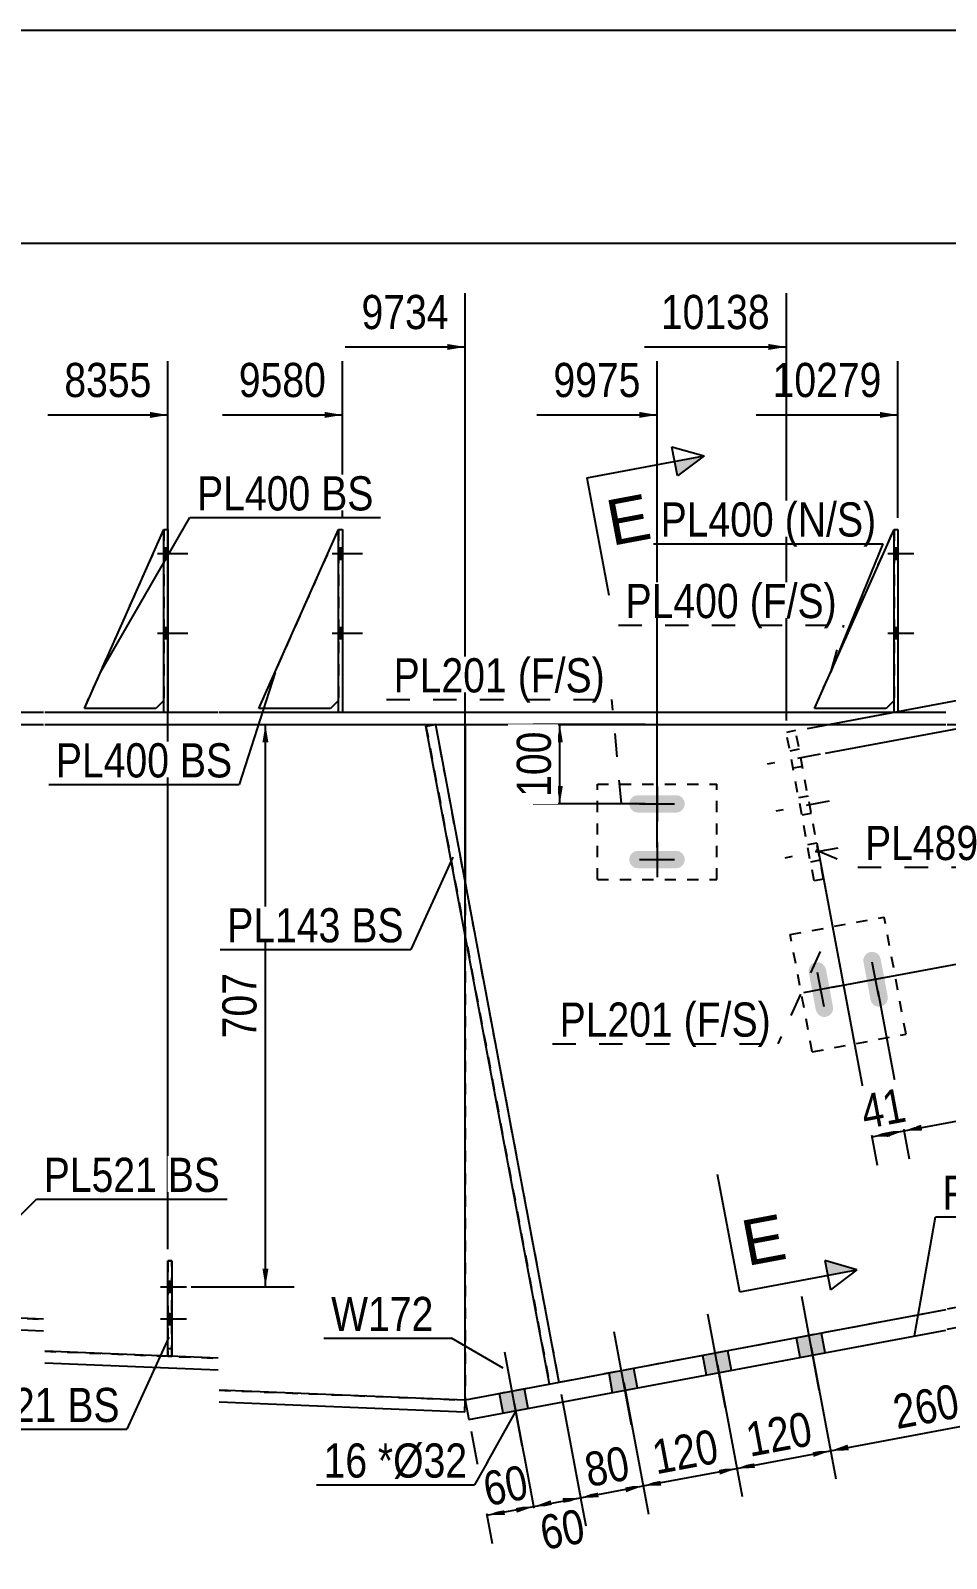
# Model space of a CAD drawing. Header units: millimetres. Extents: x -42 to 361, y -196 to 82.
# Drawn here: x 221.1 to 297.9, y -46.6 to 81.5 of the extents above; entities that cross this region are included whole.
import ezdxf

# ---------------------------------------------------------------- set-up
doc = ezdxf.new("R2010")
doc.units = ezdxf.units.MM
doc.linetypes.add('DXK_LINE_DOT1', pattern=[1.8814, 0.9407, -0.9407])
doc.linetypes.add('DXK_LINE_DOT2', pattern=[3.9198, 1.9599, -1.9599])
doc.styles.add('Arial', font='ARIAL.TTF', dxfattribs={"height": 0.2})
doc.styles.add('Arial Narrow', font='ARIALN.TTF', dxfattribs={"height": 0.2})

# ---------------------------------------------------------------- blocks, each defined once
blk = doc.blocks.new('Unknown-627019805-1200')
at = {"color": 5, "linetype": 'Continuous'}
blk.add_line((360.86, 81.52), (-39.14, 81.52), dxfattribs=at)
blk = doc.blocks.new('Part-627019805-1279 - 1220')
at = {"color": 2, "linetype": 'Continuous'}
for p, q in [((246.88, 24.33), (246.88, 39.67)), ((246.88, 39.67), (247.21, 39.67)), ((247.21, 39.67), (247.21, 24.33))]:
    blk.add_line(p, q, dxfattribs=at)
at = {"color": 7, "linetype": 'DXK_LINE_DOT1'}
blk.add_line((247.21, 24.33), (246.88, 24.33), dxfattribs=at)
blk = doc.blocks.new('Part-627019805-1282 - 1220')
at = {"color": 7, "linetype": 'DXK_LINE_DOT1'}
for p, q in [((284.76, 5.71), (292.63, 7.18)), ((294.47, -2.64), (292.63, 7.18)), ((286.61, -4.12), (284.76, 5.71)), ((286.61, -4.12), (294.47, -2.64))]:
    blk.add_line(p, q, dxfattribs=at)
blk = doc.blocks.new('Part-627019805-1226 - 1220')
at = {"color": 7, "linetype": 'DXK_LINE_DOT1'}
for p, q in [((225.57, 24.67), (232.24, 39.67)), ((232.24, 39.67), (232.24, 25.33)), ((231.57, 24.67), (225.57, 24.67)), ((232.24, 25.33), (231.57, 24.67))]:
    blk.add_line(p, q, dxfattribs=at)
blk = doc.blocks.new('Part-627019805-6668 - 1220')
at = {"color": 7, "linetype": 'DXK_LINE_DOT1'}
for p, q in [((286.79, 24.67), (293.46, 39.67)), ((292.79, 24.67), (286.79, 24.67)), ((293.46, 25.33), (292.79, 24.67))]:
    blk.add_line(p, q, dxfattribs=at)
blk = doc.blocks.new('Part-627019805-1235 - 1220')
at = {"color": 7, "linetype": 'DXK_LINE_DOT1'}
for p, q in [((232.58, -21.66), (232.58, -29.66)), ((232.91, -21.66), (232.58, -21.66)), ((232.91, -29.66), (232.91, -21.66)), ((232.58, -28.99), (232.91, -28.99)), ((232.58, -29.66), (232.91, -29.66))]:
    blk.add_line(p, q, dxfattribs=at)
blk = doc.blocks.new('Part-627019805-1236 - 1220')
at = {"color": 2, "linetype": 'Continuous'}
for p, q in [((240.21, 24.67), (246.88, 39.67)), ((246.21, 24.67), (240.21, 24.67)), ((246.88, 25.33), (246.21, 24.67))]:
    blk.add_line(p, q, dxfattribs=at)
at = {"color": 7, "linetype": 'DXK_LINE_DOT1'}
blk.add_line((246.88, 39.67), (246.88, 25.33), dxfattribs=at)
blk = doc.blocks.new('Part-627019805-1246 - 1220')
at = {"color": 7, "linetype": 'DXK_LINE_DOT1'}
for p, q in [((285.21, 22.82), (284.43, 22.67)), ((286.76, 10.22), (284.43, 22.67)), ((287.55, 10.37), (285.21, 22.82)), ((287.55, 10.37), (286.76, 10.22))]:
    blk.add_line(p, q, dxfattribs=at)
blk = doc.blocks.new('Part-627019805-1249 - 1220')
at = {"color": 2, "linetype": 'Continuous'}
for p, q in [((232.58, -29.66), (232.58, -21.66)), ((232.58, -21.66), (232.91, -21.66)), ((232.91, -21.66), (232.91, -29.66)), ((232.91, -29.66), (232.58, -29.66))]:
    blk.add_line(p, q, dxfattribs=at)
blk = doc.blocks.new('Part-627019805-1250 - 1220')
at = {"color": 2, "linetype": 'Continuous'}
for p, q in [((225.57, 24.67), (232.24, 39.67)), ((231.57, 24.67), (225.57, 24.67)), ((232.24, 25.33), (231.57, 24.67))]:
    blk.add_line(p, q, dxfattribs=at)
blk = doc.blocks.new('Bolt-627019805-1304 - 1220')
at = {"linetype": 'Continuous'}
for points in [[(232.57, 37.2), (232.57, 38.13), (232.24, 38.13), (232.24, 37.2)], [(232.57, 37.2), (232.57, 38.13), (232.24, 38.13), (232.24, 37.2)], [(232.57, 37.2), (232.57, 38.13), (232.24, 38.13), (232.24, 37.2)], [(232.57, 30.53), (232.57, 31.47), (232.24, 31.47), (232.24, 30.53)], [(232.57, 30.53), (232.57, 31.47), (232.24, 31.47), (232.24, 30.53)], [(232.57, 30.53), (232.57, 31.47), (232.24, 31.47), (232.24, 30.53)]]:
    blk.add_hatch(color=3, dxfattribs=at).paths.add_polyline_path(points)
at = {"color": 3, "linetype": 'Continuous'}
for p, q in [((231.7, 37.67), (234.24, 37.67)), ((231.7, 37.67), (234.24, 37.67)), ((231.7, 37.67), (234.24, 37.67)), ((232.24, 38.13), (232.57, 38.13)), ((232.24, 38.13), (232.57, 38.13)), ((232.24, 38.13), (232.57, 38.13)), ((232.24, 37.2), (232.57, 37.2)), ((232.24, 37.2), (232.57, 37.2)), ((232.24, 37.2), (232.57, 37.2)), ((231.7, 31), (234.24, 31)), ((231.7, 31), (234.24, 31)), ((231.7, 31), (234.24, 31)), ((232.24, 31.47), (232.57, 31.47)), ((232.24, 31.47), (232.57, 31.47)), ((232.24, 31.47), (232.57, 31.47)), ((232.24, 30.53), (232.57, 30.53)), ((232.24, 30.53), (232.57, 30.53)), ((232.24, 30.53), (232.57, 30.53))]:
    blk.add_line(p, q, dxfattribs=at)
blk = doc.blocks.new('Part-627019805-1258 - 1220')
at = {"color": 2, "linetype": 'Continuous'}
for p, q in [((222.14, 24.33), (207.6, 24.33)), ((207.6, 23.33), (222.14, 23.33)), ((236.78, 24.33), (222.24, 24.33)), ((222.24, 23.33), (236.78, 23.33)), ((297.81, 24.33), (236.88, 24.33)), ((236.88, 23.33), (297.81, 23.33))]:
    blk.add_line(p, q, dxfattribs=at)
blk = doc.blocks.new('Part-627019805-1259 - 1220')
at = {"color": 2, "linetype": 'Continuous'}
blk.add_line((197.38, 23.33), (197.38, -23.33), dxfattribs=at)
at = {"color": 7, "linetype": 'DXK_LINE_DOT1'}
for p, q in [((197.38, 23.33), (200.72, 23.33)), ((200.82, 23.33), (207.5, 23.33)), ((207.6, 23.33), (222.14, 23.33)), ((222.24, 23.33), (236.78, 23.33)), ((236.88, 23.33), (257.5, 23.33)), ((257.5, 23.33), (257.5, -33.33)), ((197.38, -23.33), (200.72, -23.47)), ((200.82, -24), (207.5, -24.27)), ((207.6, -25.96), (222.14, -26.55)), ((222.24, -29.24), (236.78, -29.82)), ((236.88, -32.51), (257.5, -33.33))]:
    blk.add_line(p, q, dxfattribs=at)
blk = doc.blocks.new('Part-627019805-1260 - 1220')
at = {"color": 2, "linetype": 'Continuous'}
for p, q in [((257.5, 23.33), (257.5, 10.01)), ((315.8, 23.33), (315.84, 23.14)), ((257.5, -33.33), (257.5, 5.68))]:
    blk.add_line(p, q, dxfattribs=at)
at = {"color": 7, "linetype": 'DXK_LINE_DOT1'}
for p, q in [((257.5, 23.33), (297.81, 23.33)), ((297.91, 23.33), (315.8, 23.33)), ((315.84, 23.14), (324.09, -20.78)), ((324.09, -20.78), (297.91, -25.7)), ((297.81, -25.76), (257.5, -33.33))]:
    blk.add_line(p, q, dxfattribs=at)
blk = doc.blocks.new('Part-627019805-1262 - 1220')
at = {"color": 2, "linetype": 'Continuous'}
for p, q in [((204.15, -25.13), (204.19, -24.13)), ((207.5, -24.27), (204.19, -24.13)), ((207.5, -25.27), (204.15, -25.13)), ((217.94, -26.38), (207.6, -25.96)), ((222.14, -26.55), (218.1, -26.38)), ((222.14, -27.55), (207.6, -26.96)), ((232.58, -29.65), (222.24, -29.24)), ((236.78, -30.82), (222.24, -30.24)), ((236.78, -29.82), (232.74, -29.66)), ((257.5, -33.33), (236.88, -32.51)), ((257.46, -34.33), (236.88, -33.51)), ((257.46, -34.33), (257.5, -33.33))]:
    blk.add_line(p, q, dxfattribs=at)
blk = doc.blocks.new('Part-627019805-1264 - 1220')
at = {"color": 2, "linetype": 'Continuous'}
for p, q in [((254.21, 23.19), (255, 23.33)), ((264.58, -32), (254.21, 23.19)), ((255, 23.33), (265.36, -31.86))]:
    blk.add_line(p, q, dxfattribs=at)
blk = doc.blocks.new('Part-627019805-1265 - 1220')
at = {"color": 7, "linetype": 'DXK_LINE_DOT1'}
for p, q in [((255, 23.33), (254.21, 23.19)), ((254.21, 23.19), (264.58, -32)), ((255, 23.33), (265.36, -31.86))]:
    blk.add_line(p, q, dxfattribs=at)
blk = doc.blocks.new('Part-627019805-1267 - 1220')
at = {"color": 2, "linetype": 'Continuous'}
for p, q in [((331.95, -19.31), (297.91, -25.7)), ((332.26, -20.94), (331.95, -19.31)), ((297.91, -27.39), (332.26, -20.94)), ((297.81, -25.76), (257.5, -33.33)), ((257.81, -34.97), (297.81, -27.46)), ((257.5, -33.33), (257.81, -34.97))]:
    blk.add_line(p, q, dxfattribs=at)
blk = doc.blocks.new('Part-627019805-1270 - 1220')
at = {"color": 7, "linetype": 'DXK_LINE_DOT1'}
for p, q in [((268.59, 10.33), (268.59, 18.33)), ((268.59, 18.33), (278.59, 18.33)), ((278.59, 10.33), (278.59, 18.33)), ((268.59, 10.33), (278.59, 10.33))]:
    blk.add_line(p, q, dxfattribs=at)
blk = doc.blocks.new('Part-627019805-1278 - 1220')
at = {"color": 2, "linetype": 'Continuous'}
for p, q in [((232.24, 24.33), (232.24, 39.67)), ((232.24, 39.67), (232.57, 39.67)), ((232.57, 39.67), (232.57, 24.33))]:
    blk.add_line(p, q, dxfattribs=at)
at = {"color": 7, "linetype": 'DXK_LINE_DOT1'}
blk.add_line((232.57, 24.33), (232.24, 24.33), dxfattribs=at)
blk = doc.blocks.new('Part-627019805-1283 - 1220')
at = {"color": 2, "linetype": 'Continuous'}
for p, q in [((286.79, 24.67), (293.46, 39.67)), ((292.79, 24.67), (286.79, 24.67)), ((293.46, 25.33), (292.79, 24.67))]:
    blk.add_line(p, q, dxfattribs=at)
at = {"color": 7, "linetype": 'DXK_LINE_DOT1'}
blk.add_line((293.46, 39.67), (293.46, 25.33), dxfattribs=at)
blk = doc.blocks.new('Part-627019805-1287 - 1220')
at = {"color": 7, "linetype": 'DXK_LINE_DOT1'}
for p, q in [((240.21, 24.67), (246.88, 39.67)), ((246.21, 24.67), (240.21, 24.67)), ((246.88, 25.33), (246.21, 24.67))]:
    blk.add_line(p, q, dxfattribs=at)
blk = doc.blocks.new('Bolt-627019805-1296 - 1220')
at = {"linetype": 'Continuous'}
for points in [[(275.86, 16.39), (275.92, 16.67), (275.86, 16.95), (275.7, 17.19), (275.47, 17.35), (275.19, 17.4), (271.99, 17.4), (271.7, 17.35), (271.47, 17.19), (271.31, 16.95), (271.25, 16.67), (271.31, 16.39), (271.47, 16.15), (271.7, 15.99), (271.99, 15.93), (275.19, 15.93), (275.47, 15.99), (275.7, 16.15)], [(275.86, 11.72), (275.92, 12), (275.86, 12.28), (275.7, 12.52), (275.47, 12.68), (275.19, 12.73), (271.99, 12.73), (271.7, 12.68), (271.47, 12.52), (271.31, 12.28), (271.25, 12), (271.31, 11.72), (271.47, 11.48), (271.7, 11.32), (271.99, 11.27), (275.19, 11.27), (275.47, 11.32), (275.7, 11.48)]]:
    blk.add_hatch(color=3, dxfattribs=at).paths.add_polyline_path(points)
at = {"color": 3, "linetype": 'Continuous'}
for p, q in [((273.59, 18.13), (273.59, 15.2)), ((272.12, 16.67), (275.05, 16.67)), ((273.59, 13.47), (273.59, 10.53)), ((272.12, 12), (275.05, 12))]:
    blk.add_line(p, q, dxfattribs=at)
blk = doc.blocks.new('Bolt-627019805-1297 - 1220')
at = {"linetype": 'Continuous'}
for points in [[(292.03, 4.14), (291.77, 4.25), (291.48, 4.26), (291.21, 4.15), (291.01, 3.95), (290.9, 3.69), (290.9, 3.4), (291.49, 0.25), (291.59, -0.01), (291.79, -0.22), (292.06, -0.33), (292.34, -0.33), (292.61, -0.22), (292.81, -0.02), (292.92, 0.24), (292.93, 0.53), (292.34, 3.67), (292.23, 3.94)], [(287.44, 3.28), (287.18, 3.39), (286.89, 3.39), (286.63, 3.29), (286.42, 3.09), (286.31, 2.82), (286.31, 2.54), (286.9, -0.61), (287.01, -0.87), (287.21, -1.08), (287.47, -1.19), (287.76, -1.19), (288.02, -1.09), (288.23, -0.89), (288.34, -0.62), (288.34, -0.34), (287.75, 2.81), (287.64, 3.07)]]:
    blk.add_hatch(color=3, dxfattribs=at).paths.add_polyline_path(points)
at = {"color": 3, "linetype": 'Continuous'}
for p, q in [((292.18, 0.52), (291.64, 3.4)), ((288.77, 1.37), (285.88, 0.83)), ((287.6, -0.34), (287.05, 2.54)), ((293.35, 2.23), (290.47, 1.69))]:
    blk.add_line(p, q, dxfattribs=at)
blk = doc.blocks.new('Bolt-627019805-1298 - 1220')
at = {"linetype": 'Continuous'}
for points in [[(329.07, -19.85), (326.97, -20.24), (327.28, -21.88), (329.37, -21.49)], [(329.07, -19.85), (326.97, -20.24), (327.28, -21.88), (329.37, -21.49)], [(319.89, -21.57), (317.8, -21.96), (318.1, -23.6), (320.2, -23.21)], [(319.89, -21.57), (317.8, -21.96), (318.1, -23.6), (320.2, -23.21)], [(312.03, -23.05), (309.93, -23.44), (310.24, -25.08), (312.34, -24.68)], [(312.03, -23.05), (309.93, -23.44), (310.24, -25.08), (312.34, -24.68)], [(304.17, -24.52), (302.07, -24.92), (302.38, -26.55), (304.48, -26.16)], [(304.17, -24.52), (302.07, -24.92), (302.38, -26.55), (304.48, -26.16)], [(287.38, -27.72), (285.28, -28.12), (285.59, -29.75), (287.69, -29.36)], [(287.38, -27.72), (285.28, -28.12), (285.59, -29.75), (287.69, -29.36)], [(279.52, -29.2), (277.42, -29.59), (277.73, -31.23), (279.82, -30.84)], [(279.52, -29.2), (277.42, -29.59), (277.73, -31.23), (279.82, -30.84)], [(271.65, -30.68), (269.56, -31.07), (269.86, -32.71), (271.96, -32.31)], [(271.65, -30.68), (269.56, -31.07), (269.86, -32.71), (271.96, -32.31)], [(262.48, -32.4), (260.38, -32.79), (260.69, -34.43), (262.79, -34.04)], [(262.48, -32.4), (260.38, -32.79), (260.69, -34.43), (262.79, -34.04)]]:
    blk.add_hatch(color=3, dxfattribs=at).paths.add_polyline_path(points)
at = {"color": 3, "linetype": 'Continuous'}
for p, q in [((328.88, -24.61), (327.4, -16.77)), ((328.88, -24.61), (327.4, -16.77)), ((319.7, -26.34), (318.23, -18.49)), ((319.7, -26.34), (318.23, -18.49)), ((311.84, -27.81), (310.37, -19.97)), ((311.84, -27.81), (310.37, -19.97)), ((327.28, -21.88), (326.97, -20.24)), ((327.28, -21.88), (326.97, -20.24)), ((329.37, -21.49), (329.07, -19.85)), ((329.37, -21.49), (329.07, -19.85)), ((303.98, -29.29), (302.5, -21.44)), ((303.98, -29.29), (302.5, -21.44)), ((320.2, -23.21), (319.89, -21.57)), ((320.2, -23.21), (319.89, -21.57)), ((312.34, -24.68), (312.03, -23.05)), ((312.34, -24.68), (312.03, -23.05)), ((318.1, -23.6), (317.8, -21.96)), ((318.1, -23.6), (317.8, -21.96)), ((310.24, -25.08), (309.93, -23.44)), ((310.24, -25.08), (309.93, -23.44)), ((287.19, -32.49), (285.72, -24.64)), ((287.19, -32.49), (285.72, -24.64)), ((302.38, -26.55), (302.07, -24.92)), ((302.38, -26.55), (302.07, -24.92)), ((304.48, -26.16), (304.17, -24.52)), ((304.48, -26.16), (304.17, -24.52)), ((279.33, -33.97), (277.85, -26.12)), ((279.33, -33.97), (277.85, -26.12)), ((271.46, -35.44), (269.99, -27.6)), ((271.46, -35.44), (269.99, -27.6)), ((285.59, -29.75), (285.28, -28.12)), ((285.59, -29.75), (285.28, -28.12)), ((287.69, -29.36), (287.38, -27.72)), ((287.69, -29.36), (287.38, -27.72)), ((262.29, -37.17), (260.82, -29.32)), ((262.29, -37.17), (260.82, -29.32)), ((279.82, -30.84), (279.52, -29.2)), ((279.82, -30.84), (279.52, -29.2)), ((271.96, -32.31), (271.65, -30.68)), ((271.96, -32.31), (271.65, -30.68)), ((277.73, -31.23), (277.42, -29.59)), ((277.73, -31.23), (277.42, -29.59)), ((269.86, -32.71), (269.56, -31.07)), ((269.86, -32.71), (269.56, -31.07)), ((260.69, -34.43), (260.38, -32.79)), ((260.69, -34.43), (260.38, -32.79)), ((262.79, -34.04), (262.48, -32.4)), ((262.79, -34.04), (262.48, -32.4))]:
    blk.add_line(p, q, dxfattribs=at)
blk = doc.blocks.new('Bolt-627019805-1305 - 1220')
at = {"linetype": 'Continuous'}
for points in [[(247.21, 37.2), (247.21, 38.13), (246.88, 38.13), (246.88, 37.2)], [(247.21, 37.2), (247.21, 38.13), (246.88, 38.13), (246.88, 37.2)], [(247.21, 37.2), (247.21, 38.13), (246.88, 38.13), (246.88, 37.2)], [(247.21, 30.53), (247.21, 31.47), (246.88, 31.47), (246.88, 30.53)], [(247.21, 30.53), (247.21, 31.47), (246.88, 31.47), (246.88, 30.53)], [(247.21, 30.53), (247.21, 31.47), (246.88, 31.47), (246.88, 30.53)]]:
    blk.add_hatch(color=3, dxfattribs=at).paths.add_polyline_path(points)
at = {"color": 3, "linetype": 'Continuous'}
for p, q in [((246.34, 37.67), (248.88, 37.67)), ((246.34, 37.67), (248.88, 37.67)), ((246.34, 37.67), (248.88, 37.67)), ((246.88, 38.13), (247.21, 38.13)), ((246.88, 38.13), (247.21, 38.13)), ((246.88, 38.13), (247.21, 38.13)), ((246.88, 37.2), (247.21, 37.2)), ((246.88, 37.2), (247.21, 37.2)), ((246.88, 37.2), (247.21, 37.2)), ((246.34, 31), (248.88, 31)), ((246.34, 31), (248.88, 31)), ((246.34, 31), (248.88, 31)), ((246.88, 31.47), (247.21, 31.47)), ((246.88, 31.47), (247.21, 31.47)), ((246.88, 31.47), (247.21, 31.47)), ((246.88, 30.53), (247.21, 30.53)), ((246.88, 30.53), (247.21, 30.53)), ((246.88, 30.53), (247.21, 30.53))]:
    blk.add_line(p, q, dxfattribs=at)
blk = doc.blocks.new('Bolt-627019805-1308 - 1220')
at = {"linetype": 'Continuous'}
for points in [[(293.79, 37.2), (293.79, 38.13), (293.46, 38.13), (293.46, 37.2)], [(293.79, 37.2), (293.79, 38.13), (293.46, 38.13), (293.46, 37.2)], [(293.79, 37.2), (293.79, 38.13), (293.46, 38.13), (293.46, 37.2)], [(293.79, 30.53), (293.79, 31.47), (293.46, 31.47), (293.46, 30.53)], [(293.79, 30.53), (293.79, 31.47), (293.46, 31.47), (293.46, 30.53)], [(293.79, 30.53), (293.79, 31.47), (293.46, 31.47), (293.46, 30.53)]]:
    blk.add_hatch(color=3, dxfattribs=at).paths.add_polyline_path(points)
at = {"color": 3, "linetype": 'Continuous'}
for p, q in [((292.93, 37.67), (295.13, 37.67)), ((292.93, 37.67), (295.13, 37.67)), ((292.93, 37.67), (295.13, 37.67)), ((293.46, 38.13), (293.79, 38.13)), ((293.46, 38.13), (293.79, 38.13)), ((293.46, 38.13), (293.79, 38.13)), ((293.46, 37.2), (293.79, 37.2)), ((293.46, 37.2), (293.79, 37.2)), ((293.46, 37.2), (293.79, 37.2)), ((292.93, 31), (295.13, 31)), ((292.93, 31), (295.13, 31)), ((292.93, 31), (295.13, 31)), ((293.46, 31.47), (293.79, 31.47)), ((293.46, 31.47), (293.79, 31.47)), ((293.46, 31.47), (293.79, 31.47)), ((293.46, 30.53), (293.79, 30.53)), ((293.46, 30.53), (293.79, 30.53)), ((293.46, 30.53), (293.79, 30.53))]:
    blk.add_line(p, q, dxfattribs=at)
blk = doc.blocks.new('Bolt-627019805-1312 - 1220')
at = {"linetype": 'Continuous'}
for points in [[(232.91, -24.29), (232.91, -23.35), (232.58, -23.35), (232.58, -24.29)], [(232.91, -26.99), (232.91, -26.06), (232.58, -26.06), (232.58, -26.99)]]:
    blk.add_hatch(color=3, dxfattribs=at).paths.add_polyline_path(points)
at = {"color": 3, "linetype": 'Continuous'}
for p, q in [((231.94, -23.82), (234.14, -23.82)), ((232.58, -23.35), (232.91, -23.35)), ((232.58, -24.29), (232.91, -24.29)), ((231.94, -26.52), (234.14, -26.52)), ((232.58, -26.06), (232.91, -26.06)), ((232.58, -26.99), (232.91, -26.99))]:
    blk.add_line(p, q, dxfattribs=at)
blk = doc.blocks.new('Bolt-627019805-1315 - 1220')
at = {"color": 3, "linetype": 'DXK_LINE_DOT2'}
for p, q in [((287.28, 20.83), (282.83, 20)), ((285.51, 21.25), (284.72, 21.1)), ((285.78, 19.8), (284.99, 19.66)), ((288.02, 16.9), (283.56, 16.06)), ((286.25, 17.31), (285.46, 17.17)), ((286.52, 15.87), (285.73, 15.73)), ((288.76, 12.97), (284.3, 12.13)), ((286.98, 13.38), (286.2, 13.24)), ((287.26, 11.94), (286.47, 11.79))]:
    blk.add_line(p, q, dxfattribs=at)
blk = doc.blocks.new('Bolt-627019805-1322 - 1220')
at = {"color": 3, "linetype": 'DXK_LINE_DOT2'}
for p, q in [((231.94, -23.82), (234.14, -23.82)), ((232.58, -23.35), (232.91, -23.35)), ((232.58, -24.29), (232.91, -24.29)), ((231.94, -26.52), (234.14, -26.52)), ((232.58, -26.06), (232.91, -26.06)), ((232.58, -26.99), (232.91, -26.99))]:
    blk.add_line(p, q, dxfattribs=at)
blk = doc.blocks.new('Part-627019805-1340 - 1220')
at = {"color": 2, "linetype": 'Continuous'}
for p, q in [((293.46, 24.33), (293.46, 39.67)), ((293.46, 39.67), (293.79, 39.67)), ((293.79, 39.67), (293.79, 24.33))]:
    blk.add_line(p, q, dxfattribs=at)
at = {"color": 7, "linetype": 'DXK_LINE_DOT1'}
blk.add_line((293.79, 24.33), (293.46, 24.33), dxfattribs=at)
blk = doc.blocks.new('StraightDimension-627019805-1720 - 1220')
at = {"linetype": 'Continuous'}
for points in [[(303.42, -34.46), (304.94, -34.43), (303.51, -34.95)], [(289.67, -37.55), (288.14, -37.58), (289.57, -37.06)]]:
    blk.add_hatch(color=7, dxfattribs=at).paths.add_polyline_path(points)
at = {"color": 7, "linetype": 'Continuous'}
for p, q in [((303.3, -25.7), (305.39, -36.78)), ((286.51, -28.9), (288.59, -39.94)), ((288.14, -37.58), (304.94, -34.43))]:
    blk.add_line(p, q, dxfattribs=at)
at = {"color": 0}
blk.add_wipeout([(299.8, -35.24), (299.03, -31.11), (292.46, -32.34), (293.23, -36.47)], dxfattribs=at)
at = {"color": 3, "style": 'Arial Narrow'}
blk.add_text('260', height=2.863, rotation=10.6341, dxfattribs=at).set_placement((293.71, -35.77))
blk = doc.blocks.new('StraightDimension-627019805-1714 - 1220')
at = {"linetype": 'Continuous'}
for points in [[(278.76, -39.09), (280.28, -39.06), (278.85, -39.58)], [(273.94, -40.5), (272.42, -40.53), (273.85, -40.01)]]:
    blk.add_hatch(color=7, dxfattribs=at).paths.add_polyline_path(points)
at = {"color": 7, "linetype": 'Continuous'}
for p, q in [((278.65, -30.38), (280.73, -41.42)), ((270.79, -31.86), (272.86, -42.89)), ((272.42, -40.53), (280.28, -39.06))]:
    blk.add_line(p, q, dxfattribs=at)
at = {"color": 0}
blk.add_wipeout([(279.61, -39.03), (278.83, -34.9), (272.26, -36.14), (273.04, -40.26)], dxfattribs=at)
at = {"color": 3, "style": 'Arial Narrow'}
blk.add_text('120', height=2.863, rotation=10.6341, dxfattribs=at).set_placement((273.52, -39.56))
blk = doc.blocks.new('StraightDimension-627019805-1375 - 1220')
at = {"color": 7, "linetype": 'Continuous'}
blk.add_line((-2.59, 63.68), (332.26, 63.68), dxfattribs=at)
blk = doc.blocks.new('StraightDimension-627019805-7910 - 1220')
at = {"linetype": 'Continuous'}
blk.add_hatch(color=7, dxfattribs=at).paths.add_polyline_path([(256, 55.24), (257.5, 54.99), (256, 54.74)])
at = {"color": 7, "linetype": 'Continuous'}
for p, q in [((257.5, -32.33), (257.5, 59.49)), ((247.44, 54.99), (257.5, 54.99))]:
    blk.add_line(p, q, dxfattribs=at)
at = {"color": 0}
blk.add_wipeout([(256.73, 55.89), (256.73, 60.09), (248.21, 60.09), (248.21, 55.89)], dxfattribs=at)
at = {"color": 3, "style": 'Arial Narrow'}
blk.add_text('9734', height=2.863, dxfattribs=at).set_placement((248.81, 56.49))
blk = doc.blocks.new('StraightDimension-627019805-1923 - 1220')
at = {"linetype": 'Continuous'}
for points in [[(319.73, -5.72), (321.25, -5.69), (319.82, -6.22)], [(295.82, -10.72), (294.3, -10.75), (295.73, -10.23)]]:
    blk.add_hatch(color=7, dxfattribs=at).paths.add_polyline_path(points)
at = {"color": 7, "linetype": 'Continuous'}
for p, q in [((316.62, 19), (321.7, -8.05)), ((292.1, 0.98), (294.74, -13.11)), ((294.3, -10.75), (321.25, -5.69))]:
    blk.add_line(p, q, dxfattribs=at)
at = {"color": 0}
blk.add_wipeout([(311.03, -7.46), (310.26, -3.33), (303.69, -4.57), (304.46, -8.69)], dxfattribs=at)
at = {"color": 3, "style": 'Arial Narrow'}
blk.add_text('415', height=2.863, rotation=10.6341, dxfattribs=at).set_placement((304.94, -7.99))
blk = doc.blocks.new('StraightDimension-627019805-1680 - 1220')
at = {"linetype": 'Continuous'}
for points in [[(261.73, -42.29), (263.25, -42.26), (261.82, -42.78)], [(260.84, -42.96), (259.32, -42.99), (260.74, -42.47)]]:
    blk.add_hatch(color=7, dxfattribs=at).paths.add_polyline_path(points)
at = {"color": 7, "linetype": 'Continuous'}
for p, q in [((261.62, -33.58), (263.69, -44.61)), ((257.99, -35.95), (259.76, -45.35)), ((259.32, -42.99), (263.25, -42.26))]:
    blk.add_line(p, q, dxfattribs=at)
at = {"color": 0}
blk.add_wipeout([(263.64, -42.03), (262.86, -37.9), (258.09, -38.8), (258.87, -42.93)], dxfattribs=at)
at = {"color": 3, "style": 'Arial Narrow'}
blk.add_text('60', height=2.863, rotation=10.6341, dxfattribs=at).set_placement((259.35, -42.23))
blk = doc.blocks.new('StraightDimension-627019805-1693 - 1220')
at = {"linetype": 'Continuous'}
for points in [[(264.77, -42.22), (263.25, -42.26), (264.67, -41.73)], [(265.66, -41.55), (267.18, -41.52), (265.75, -42.04)]]:
    blk.add_hatch(color=7, dxfattribs=at).paths.add_polyline_path(points)
at = {"color": 7, "linetype": 'Continuous'}
for p, q in [((265.55, -32.84), (267.59, -43.73)), ((261.62, -33.58), (263.66, -44.47)), ((263.25, -42.26), (267.18, -41.52))]:
    blk.add_line(p, q, dxfattribs=at)
at = {"color": 0}
blk.add_wipeout([(268.4, -45.71), (267.63, -41.59), (262.85, -42.48), (263.63, -46.61)], dxfattribs=at)
at = {"color": 3, "style": 'Arial Narrow'}
blk.add_text('60', height=2.863, rotation=10.6341, dxfattribs=at).set_placement((264.11, -45.91))
blk = doc.blocks.new('StraightDimension-627019805-1707 - 1220')
at = {"linetype": 'Continuous'}
for points in [[(268.7, -41.49), (267.18, -41.52), (268.61, -41)], [(270.9, -40.56), (272.42, -40.53), (270.99, -41.06)]]:
    blk.add_hatch(color=7, dxfattribs=at).paths.add_polyline_path(points)
at = {"color": 7, "linetype": 'Continuous'}
for p, q in [((270.79, -31.86), (272.86, -42.89)), ((265.55, -32.84), (267.62, -43.88)), ((267.18, -41.52), (272.42, -40.53))]:
    blk.add_line(p, q, dxfattribs=at)
at = {"color": 0}
blk.add_wipeout([(272.16, -40.43), (271.38, -36.3), (266.61, -37.2), (267.38, -41.33)], dxfattribs=at)
at = {"color": 3, "style": 'Arial Narrow'}
blk.add_text('80', height=2.863, rotation=10.6341, dxfattribs=at).set_placement((267.86, -40.63))
blk = doc.blocks.new('StraightDimension-627019805-1717 - 1220')
at = {"linetype": 'Continuous'}
for points in [[(286.62, -37.61), (288.14, -37.58), (286.72, -38.1)], [(281.8, -39.03), (280.28, -39.06), (281.71, -38.53)]]:
    blk.add_hatch(color=7, dxfattribs=at).paths.add_polyline_path(points)
at = {"color": 7, "linetype": 'Continuous'}
for p, q in [((286.51, -28.9), (288.59, -39.94)), ((278.65, -30.38), (280.73, -41.42)), ((280.28, -39.06), (288.14, -37.58))]:
    blk.add_line(p, q, dxfattribs=at)
at = {"color": 0}
blk.add_wipeout([(287.47, -37.55), (286.7, -33.43), (280.13, -34.66), (280.9, -38.79)], dxfattribs=at)
at = {"color": 3, "style": 'Arial Narrow'}
blk.add_text('120', height=2.863, rotation=10.6341, dxfattribs=at).set_placement((281.38, -38.09))
blk = doc.blocks.new('StraightDimension-627019805-1727 - 1220')
at = {"linetype": 'Continuous'}
for points in [[(240.5, 21.83), (240.75, 23.33), (241, 21.83)], [(241, -22.32), (240.75, -23.82), (240.5, -22.32)]]:
    blk.add_hatch(color=7, dxfattribs=at).paths.add_polyline_path(points)
at = {"color": 7, "linetype": 'Continuous'}
for p, q in [((234.52, 23.33), (243.15, 23.33)), ((240.75, -23.82), (240.75, 23.33)), ((234.52, -23.82), (243.15, -23.82))]:
    blk.add_line(p, q, dxfattribs=at)
at = {"color": 0}
blk.add_wipeout([(240.6, 3.1), (236.4, 3.1), (236.4, -3.59), (240.6, -3.59)], dxfattribs=at)
at = {"color": 3, "style": 'Arial Narrow'}
blk.add_text('707', height=2.863, rotation=90.0002, dxfattribs=at).set_placement((240, -2.99))
blk = doc.blocks.new('StraightDimension-627019805-7907 - 1220')
at = {"linetype": 'Continuous'}
blk.add_hatch(color=7, dxfattribs=at).paths.add_polyline_path([(292.29, 49.54), (293.79, 49.29), (292.29, 49.04)])
at = {"color": 7, "linetype": 'Continuous'}
for p, q in [((293.79, 40.67), (293.79, 53.79)), ((281.9, 49.29), (293.79, 49.29))]:
    blk.add_line(p, q, dxfattribs=at)
at = {"color": 0}
blk.add_wipeout([(293.02, 50.19), (293.02, 54.39), (282.68, 54.39), (282.68, 50.19)], dxfattribs=at)
at = {"color": 3, "style": 'Arial Narrow'}
blk.add_text('10279', height=2.863, dxfattribs=at).set_placement((283.28, 50.79))
blk = doc.blocks.new('StraightDimension-627019805-1940 - 1220')
at = {"linetype": 'Continuous'}
for points in [[(293.13, -11.23), (291.61, -11.26), (293.04, -10.74)], [(292.78, -10.79), (294.3, -10.75), (292.87, -11.28)]]:
    blk.add_hatch(color=7, dxfattribs=at).paths.add_polyline_path(points)
at = {"color": 7, "linetype": 'Continuous'}
for p, q in [((286.98, 13.39), (292.06, -13.62)), ((292.1, 0.98), (294.74, -13.11)), ((291.61, -11.26), (294.3, -10.75))]:
    blk.add_line(p, q, dxfattribs=at)
at = {"color": 0}
blk.add_wipeout([(295.31, -10.41), (294.54, -6.28), (289.77, -7.18), (290.54, -11.31)], dxfattribs=at)
at = {"color": 3, "style": 'Arial Narrow'}
blk.add_text('41', height=2.863, rotation=10.6341, dxfattribs=at).set_placement((291.02, -10.61))
blk = doc.blocks.new('StraightDimension-627019805-2055 - 1220')
at = {"linetype": 'Continuous'}
for points in [[(265.19, 21.83), (265.44, 23.33), (265.69, 21.83)], [(265.69, 18.17), (265.44, 16.67), (265.19, 18.17)]]:
    blk.add_hatch(color=7, dxfattribs=at).paths.add_polyline_path(points)
at = {"color": 7, "linetype": 'Continuous'}
for p, q in [((272.59, 23.33), (263.19, 23.33)), ((265.44, 16.67), (265.44, 23.33)), ((272.59, 16.67), (263.19, 16.67))]:
    blk.add_line(p, q, dxfattribs=at)
at = {"color": 0}
blk.add_wipeout([(265.29, 23.34), (261.09, 23.34), (261.09, 16.66), (265.29, 16.66)], dxfattribs=at)
at = {"color": 3, "style": 'Arial Narrow'}
blk.add_text('100', height=2.863, rotation=90.0002, dxfattribs=at).set_placement((264.69, 17.26))
blk = doc.blocks.new('StraightDimension-627019805-7644 - 1220')
at = {"linetype": 'Continuous'}
for points in [[(341.96, 9.83), (341.93, 11.36), (342.45, 9.93)], [(347.12, -14.93), (347.15, -16.45), (346.63, -15.02)]]:
    blk.add_hatch(color=7, dxfattribs=at).paths.add_polyline_path(points)
at = {"color": 7, "linetype": 'Continuous'}
for p, q in [((288.31, 1.29), (344.14, 11.77)), ((341.93, 11.36), (347.15, -16.45)), ((326.71, -20.29), (349.36, -16.04))]:
    blk.add_line(p, q, dxfattribs=at)
at = {"color": 0}
blk.add_wipeout([(345.3, -5.81), (349.43, -5.03), (348.2, 1.54), (344.07, 0.76)], dxfattribs=at)
at = {"color": 3, "style": 'Arial Narrow'}
blk.add_text('425', height=2.863, rotation=-79.3661, dxfattribs=at).set_placement((344.77, 0.29))
blk = doc.blocks.new('StraightDimension-627019805-7645 - 1220')
at = {"linetype": 'Continuous'}
for points in [[(338.38, 28.9), (338.35, 30.42), (338.87, 28.99)], [(341.89, 12.88), (341.93, 11.36), (341.4, 12.78)]]:
    blk.add_hatch(color=7, dxfattribs=at).paths.add_polyline_path(points)
at = {"color": 7, "linetype": 'Continuous'}
for p, q in [((287.72, 20.92), (340.56, 30.84)), ((338.35, 30.42), (341.93, 11.36)), ((288.31, 1.29), (344.14, 11.77))]:
    blk.add_line(p, q, dxfattribs=at)
at = {"color": 0}
blk.add_wipeout([(340.9, 17.63), (345.03, 18.41), (343.79, 24.98), (339.67, 24.2)], dxfattribs=at)
at = {"color": 3, "style": 'Arial Narrow'}
blk.add_text('291', height=2.863, rotation=-79.3661, dxfattribs=at).set_placement((340.37, 23.72))
blk = doc.blocks.new('StraightDimension-627019805-7646 - 1220')
at = {"linetype": 'Continuous'}
for points in [[(337.88, 34.24), (337.91, 32.72), (337.39, 34.14)], [(338.38, 28.9), (338.35, 30.42), (338.87, 28.99)]]:
    blk.add_hatch(color=7, dxfattribs=at).paths.add_polyline_path(points)
at = {"color": 7, "linetype": 'Continuous'}
for p, q in [((286.2, 23), (340.13, 33.13)), ((337.91, 32.72), (338.35, 30.42)), ((287.72, 20.92), (340.56, 30.84))]:
    blk.add_line(p, q, dxfattribs=at)
at = {"color": 0}
blk.add_wipeout([(338.73, 29.21), (342.85, 29.99), (341.96, 34.76), (337.83, 33.98)], dxfattribs=at)
at = {"color": 3, "style": 'Arial Narrow'}
blk.add_text('35', height=2.863, rotation=-79.3661, dxfattribs=at).set_placement((338.53, 33.5))
blk = doc.blocks.new('StraightDimension-627019805-7908 - 1220')
at = {"linetype": 'Continuous'}
blk.add_hatch(color=7, dxfattribs=at).paths.add_polyline_path([(282.93, 55.24), (284.43, 54.99), (282.93, 54.74)])
at = {"color": 7, "linetype": 'Continuous'}
for p, q in [((284.43, 23.67), (284.43, 59.49)), ((272.54, 54.99), (284.43, 54.99))]:
    blk.add_line(p, q, dxfattribs=at)
at = {"color": 0}
blk.add_wipeout([(283.65, 55.89), (283.65, 60.09), (273.31, 60.09), (273.31, 55.89)], dxfattribs=at)
at = {"color": 3, "style": 'Arial Narrow'}
blk.add_text('10138', height=2.863, dxfattribs=at).set_placement((273.91, 56.49))
blk = doc.blocks.new('StraightDimension-627019805-7909 - 1220')
at = {"linetype": 'Continuous'}
blk.add_hatch(color=7, dxfattribs=at).paths.add_polyline_path([(272.09, 49.54), (273.59, 49.29), (272.09, 49.04)])
at = {"color": 7, "linetype": 'Continuous'}
for p, q in [((273.59, 13), (273.59, 53.79)), ((263.52, 49.29), (273.59, 49.29))]:
    blk.add_line(p, q, dxfattribs=at)
at = {"color": 0}
blk.add_wipeout([(272.81, 50.19), (272.81, 54.39), (264.3, 54.39), (264.3, 50.19)], dxfattribs=at)
at = {"color": 3, "style": 'Arial Narrow'}
blk.add_text('9975', height=2.863, dxfattribs=at).set_placement((264.9, 50.79))
blk = doc.blocks.new('StraightDimension-627019805-7911 - 1220')
at = {"linetype": 'Continuous'}
blk.add_hatch(color=7, dxfattribs=at).paths.add_polyline_path([(245.71, 49.54), (247.21, 49.29), (245.71, 49.04)])
at = {"color": 7, "linetype": 'Continuous'}
for p, q in [((247.21, 40.67), (247.21, 53.79)), ((237.15, 49.29), (247.21, 49.29))]:
    blk.add_line(p, q, dxfattribs=at)
at = {"color": 0}
blk.add_wipeout([(246.44, 50.19), (246.44, 54.39), (237.92, 54.39), (237.92, 50.19)], dxfattribs=at)
at = {"color": 3, "style": 'Arial Narrow'}
blk.add_text('9580', height=2.863, dxfattribs=at).set_placement((238.52, 50.79))
blk = doc.blocks.new('StraightDimension-627019805-7912 - 1220')
at = {"linetype": 'Continuous'}
blk.add_hatch(color=7, dxfattribs=at).paths.add_polyline_path([(231.08, 49.54), (232.58, 49.29), (231.08, 49.04)])
at = {"color": 7, "linetype": 'Continuous'}
for p, q in [((232.58, -20.66), (232.58, 53.79)), ((222.51, 49.29), (232.58, 49.29))]:
    blk.add_line(p, q, dxfattribs=at)
at = {"color": 0}
blk.add_wipeout([(231.8, 50.19), (231.8, 54.39), (223.29, 54.39), (223.29, 50.19)], dxfattribs=at)
at = {"color": 3, "style": 'Arial Narrow'}
blk.add_text('8355', height=2.863, dxfattribs=at).set_placement((223.89, 50.79))
blk = doc.blocks.new('Mark-627019805-5520 - 1220')
at = {"color": 0}
for points in [[(274.92, -2.85), (274.92, 0.15), (265.42, 0.15), (265.42, -2.85)], [(283.12, -2.85), (283.12, 0.15), (275.82, 0.15), (275.82, -2.85)]]:
    blk.add_wipeout(points, dxfattribs=at)
for points in [[(274.92, -2.85), (274.92, 0.15), (265.42, 0.15), (265.42, -2.85)], [(283.12, -2.85), (283.12, 0.15), (275.82, 0.15), (275.82, -2.85)]]:
    blk.add_wipeout(points, dxfattribs=at)
at = {"color": 7, "linetype": 'DXK_LINE_DOT2'}
for p in [(287.26, 4.28), (264.82, -3.45)]:
    blk.add_line(p, (283.72, -3.45), dxfattribs=at)
at = {"color": 3, "style": 'Arial Narrow'}
for s, p in [('PL201', (265.42, -2.85)), ('(F/', (275.82, -2.85)), ('S)', (279.84, -2.85))]:
    blk.add_text(s, height=2.863, dxfattribs=at).set_placement(p)
blk = doc.blocks.new('SectionMark-627019805-2068 - 1220')
at = {"linetype": 'Continuous'}
for points in [[(275.3, 44.17), (275.07, 45.4), (277.53, 45.86)], [(287.89, -22.86), (287.66, -21.63), (290.35, -22.4)]]:
    blk.add_hatch(color=30, dxfattribs=at).paths.add_polyline_path(points)
at = {"color": 30, "linetype": 'Continuous'}
for p, q in [((275.3, 44.17), (274.84, 46.62)), ((274.84, 46.62), (277.53, 45.86)), ((267.7, 44.01), (277.53, 45.86)), ((277.53, 45.86), (275.3, 44.17)), ((290.35, -22.4), (287.66, -21.63)), ((287.66, -21.63), (288.12, -24.09)), ((290.35, -22.4), (288.12, -24.09))]:
    blk.add_line(p, q, dxfattribs=at)
at = {"color": 0, "linetype": 'Continuous'}
for points in [[(273.28, 38.96), (272.55, 42.89), (269.05, 42.23), (269.79, 38.3)], [(284.63, -21.44), (283.89, -17.51), (280.39, -18.17), (281.13, -22.1)]]:
    blk.add_wipeout(points, dxfattribs=at)
at = {"color": 30, "linetype": 'Continuous'}
for p, q in [((267.7, 44.01), (269.55, 34.18)), ((280.52, -24.25), (278.67, -14.42)), ((280.52, -24.25), (290.35, -22.4))]:
    blk.add_line(p, q, dxfattribs=at)
at = {"color": 96, "linetype": 'Continuous', "style": 'Arial'}
for p in [(269.79, 38.3), (281.13, -22.1)]:
    blk.add_text('E', height=3.82, rotation=10.6341, dxfattribs=at).set_placement(p)
blk = doc.blocks.new('Mark-627019805-5499 - 1220')
at = {"color": 7, "linetype": 'Continuous'}
blk.add_line((260.68, -30.64), (256.35, -28.14), dxfattribs=at)
at = {"color": 0}
blk.add_wipeout([(254.85, -27.54), (254.85, -24.54), (246.26, -24.54), (246.26, -27.54)], dxfattribs=at)
blk.add_wipeout([(254.85, -27.54), (254.85, -24.54), (246.26, -24.54), (246.26, -27.54)], dxfattribs=at)
at = {"color": 7, "linetype": 'Continuous'}
blk.add_line((245.66, -28.14), (256.35, -28.14), dxfattribs=at)
at = {"color": 3, "style": 'Arial Narrow'}
blk.add_text('W172', height=2.863, dxfattribs=at).set_placement((246.26, -27.54))
blk = doc.blocks.new('MarkSet-627019805-2958 - 1220')
at = {"color": 0}
for points in [[(231.66, -15.87), (231.66, -12.87), (222.16, -12.87), (222.16, -15.87)], [(236.95, -15.87), (236.95, -12.87), (232.56, -12.87), (232.56, -15.87)]]:
    blk.add_wipeout(points, dxfattribs=at)
for points in [[(231.66, -15.87), (231.66, -12.87), (222.16, -12.87), (222.16, -15.87)], [(236.95, -15.87), (236.95, -12.87), (232.56, -12.87), (232.56, -15.87)]]:
    blk.add_wipeout(points, dxfattribs=at)
at = {"color": 7, "linetype": 'Continuous'}
for p, q in [((218.02, -20), (221.56, -16.47)), ((221.56, -16.47), (237.55, -16.47))]:
    blk.add_line(p, q, dxfattribs=at)
at = {"color": 3, "style": 'Arial Narrow'}
for s, p in [('PL521', (222.16, -15.87)), ('BS', (232.56, -15.87))]:
    blk.add_text(s, height=2.863, dxfattribs=at).set_placement(p)
blk = doc.blocks.new('MarkSet-627019805-2969 - 1220')
at = {"color": 0}
for points in [[(223.24, -35.17), (223.24, -32.17), (213.74, -32.17), (213.74, -35.17)], [(228.53, -35.17), (228.53, -32.17), (224.14, -32.17), (224.14, -35.17)]]:
    blk.add_wipeout(points, dxfattribs=at)
for points in [[(223.24, -35.17), (223.24, -32.17), (213.74, -32.17), (213.74, -35.17)], [(228.53, -35.17), (228.53, -32.17), (224.14, -32.17), (224.14, -35.17)]]:
    blk.add_wipeout(points, dxfattribs=at)
at = {"color": 7, "linetype": 'Continuous'}
for p in [(232.66, -28.04), (213.14, -35.77)]:
    blk.add_line(p, (229.13, -35.77), dxfattribs=at)
at = {"color": 3, "style": 'Arial Narrow'}
for s, p in [('PL521', (213.74, -35.17)), ('BS', (224.14, -35.17))]:
    blk.add_text(s, height=2.863, dxfattribs=at).set_placement(p)
blk = doc.blocks.new('MarkSet-627019805-3003 - 1220')
at = {"color": 0}
for points in [[(247.05, 5.06), (247.05, 8.06), (237.55, 8.06), (237.55, 5.06)], [(252.34, 5.06), (252.34, 8.06), (247.95, 8.06), (247.95, 5.06)]]:
    blk.add_wipeout(points, dxfattribs=at)
for points in [[(247.05, 5.06), (247.05, 8.06), (237.55, 8.06), (237.55, 5.06)], [(252.34, 5.06), (252.34, 8.06), (247.95, 8.06), (247.95, 5.06)]]:
    blk.add_wipeout(points, dxfattribs=at)
at = {"color": 7, "linetype": 'Continuous'}
for p in [(256.47, 12.19), (236.95, 4.46)]:
    blk.add_line(p, (252.94, 4.46), dxfattribs=at)
at = {"color": 3, "style": 'Arial Narrow'}
for s, p in [('PL143', (237.55, 5.06)), ('BS', (247.95, 5.06))]:
    blk.add_text(s, height=2.863, dxfattribs=at).set_placement(p)
blk = doc.blocks.new('Mark-627019805-3026 - 1220')
at = {"color": 0}
blk.add_wipeout([(307.03, -17.36), (307.03, -14.36), (297.53, -14.36), (297.53, -17.36)], dxfattribs=at)
blk.add_wipeout([(307.03, -17.36), (307.03, -14.36), (297.53, -14.36), (297.53, -17.36)], dxfattribs=at)
at = {"color": 7, "linetype": 'Continuous'}
for p, q in [((295.19, -27.94), (296.93, -17.96)), ((296.93, -17.96), (308.53, -17.96))]:
    blk.add_line(p, q, dxfattribs=at)
at = {"color": 3, "style": 'Arial Narrow'}
blk.add_text('PL189', height=2.863, dxfattribs=at).set_placement((297.53, -17.36))
blk = doc.blocks.new('Mark-627019805-3095 - 1220')
at = {"color": 0}
for points in [[(249.28, -39.83), (249.28, -36.83), (245.63, -36.83), (245.63, -39.83)], [(251.46, -39.83), (251.46, -36.83), (250.18, -36.83), (250.18, -39.83)]]:
    blk.add_wipeout(points, dxfattribs=at)
for points in [[(249.28, -39.83), (249.28, -36.83), (245.63, -36.83), (245.63, -39.83)], [(251.46, -39.83), (251.46, -36.83), (250.18, -36.83), (250.18, -39.83)]]:
    blk.add_wipeout(points, dxfattribs=at)
at = {"color": 3, "style": 'Arial Narrow'}
blk.add_text('16', height=2.863, dxfattribs=at).set_placement((245.63, -39.83))
at = {"color": 0}
blk.add_wipeout([(257.68, -39.83), (257.68, -36.83), (251.46, -36.83), (251.46, -39.83)], dxfattribs=at)
blk.add_wipeout([(257.68, -39.83), (257.68, -36.83), (251.46, -36.83), (251.46, -39.83)], dxfattribs=at)
at = {"color": 7, "linetype": 'Continuous'}
for p in [(261.74, -34.23), (245.03, -40.43)]:
    blk.add_line(p, (258.28, -40.43), dxfattribs=at)
at = {"color": 3, "style": 'Arial Narrow'}
for s, height, p in [('*', 2.86, (250.18, -39.83)), ('Ø32', 2.863, (251.46, -39.83))]:
    blk.add_text(s, height=height, dxfattribs=at).set_placement(p)
blk = doc.blocks.new('Mark-627019805-5484 - 1220')
at = {"color": 0}
for points in [[(300.53, 11.96), (300.53, 14.96), (291.03, 14.96), (291.03, 11.96)], [(308.73, 11.96), (308.73, 14.96), (301.43, 14.96), (301.43, 11.96)]]:
    blk.add_wipeout(points, dxfattribs=at)
for points in [[(300.53, 11.96), (300.53, 14.96), (291.03, 14.96), (291.03, 11.96)], [(308.73, 11.96), (308.73, 14.96), (301.43, 14.96), (301.43, 11.96)]]:
    blk.add_wipeout(points, dxfattribs=at)
at = {"color": 7, "linetype": 'DXK_LINE_DOT2'}
for p, q in [((286.89, 12.81), (290.43, 11.36)), ((290.43, 11.36), (309.33, 11.36))]:
    blk.add_line(p, q, dxfattribs=at)
at = {"color": 3, "style": 'Arial Narrow'}
for s, p in [('PL489', (291.03, 11.96)), ('(F/', (301.43, 11.96)), ('S)', (305.45, 11.96))]:
    blk.add_text(s, height=2.863, dxfattribs=at).set_placement(p)
blk = doc.blocks.new('MarkSet-627019805-5366 - 1220')
at = {"color": 0}
for points in [[(244.53, 41.28), (244.53, 44.28), (235.02, 44.28), (235.02, 41.28)], [(249.81, 41.28), (249.81, 44.28), (245.43, 44.28), (245.43, 41.28)]]:
    blk.add_wipeout(points, dxfattribs=at)
for points in [[(244.53, 41.28), (244.53, 44.28), (235.02, 44.28), (235.02, 41.28)], [(249.81, 41.28), (249.81, 44.28), (245.43, 44.28), (245.43, 41.28)]]:
    blk.add_wipeout(points, dxfattribs=at)
at = {"color": 7, "linetype": 'Continuous'}
for p, q in [((226.92, 27.69), (234.42, 40.68)), ((234.42, 40.68), (250.41, 40.68))]:
    blk.add_line(p, q, dxfattribs=at)
at = {"color": 3, "style": 'Arial Narrow'}
for s, p in [('PL400', (235.02, 41.28)), ('BS', (245.43, 41.28))]:
    blk.add_text(s, height=2.863, dxfattribs=at).set_placement(p)
blk = doc.blocks.new('MarkSet-627019805-5443 - 1220')
at = {"color": 0}
for points in [[(232.68, 18.89), (232.68, 21.89), (223.18, 21.89), (223.18, 18.89)], [(237.96, 18.89), (237.96, 21.89), (233.58, 21.89), (233.58, 18.89)]]:
    blk.add_wipeout(points, dxfattribs=at)
for points in [[(232.68, 18.89), (232.68, 21.89), (223.18, 21.89), (223.18, 18.89)], [(237.96, 18.89), (237.96, 21.89), (233.58, 21.89), (233.58, 18.89)]]:
    blk.add_wipeout(points, dxfattribs=at)
at = {"color": 7, "linetype": 'Continuous'}
for p in [(241.56, 27.69), (222.58, 18.29)]:
    blk.add_line(p, (238.56, 18.29), dxfattribs=at)
at = {"color": 3, "style": 'Arial Narrow'}
for s, p in [('PL400', (223.18, 18.89)), ('BS', (233.58, 18.89))]:
    blk.add_text(s, height=2.863, dxfattribs=at).set_placement(p)
blk = doc.blocks.new('Mark-627019805-5473 - 1220')
at = {"color": 0}
for points in [[(283.4, 39.09), (283.4, 42.09), (273.89, 42.09), (273.89, 39.09)], [(291.96, 39.09), (291.96, 42.09), (284.3, 42.09), (284.3, 39.09)]]:
    blk.add_wipeout(points, dxfattribs=at)
for points in [[(283.4, 39.09), (283.4, 42.09), (273.89, 42.09), (273.89, 39.09)], [(291.96, 39.09), (291.96, 42.09), (284.3, 42.09), (284.3, 39.09)]]:
    blk.add_wipeout(points, dxfattribs=at)
at = {"color": 7, "linetype": 'Continuous'}
for p in [(273.29, 38.49), (288.15, 27.69)]:
    blk.add_line(p, (292.56, 38.49), dxfattribs=at)
at = {"color": 3, "style": 'Arial Narrow'}
for s, p in [('PL400', (273.89, 39.09)), ('(N/', (284.3, 39.09)), ('S)', (288.68, 39.09))]:
    blk.add_text(s, height=2.863, dxfattribs=at).set_placement(p)
blk = doc.blocks.new('Mark-627019805-5511 - 1220')
at = {"color": 0}
for points in [[(261.01, 26.02), (261.01, 29.02), (251.5, 29.02), (251.5, 26.02)], [(269.21, 26.02), (269.21, 29.02), (261.91, 29.02), (261.91, 26.02)]]:
    blk.add_wipeout(points, dxfattribs=at)
for points in [[(261.01, 26.02), (261.01, 29.02), (251.5, 29.02), (251.5, 26.02)], [(269.21, 26.02), (269.21, 29.02), (261.91, 29.02), (261.91, 26.02)]]:
    blk.add_wipeout(points, dxfattribs=at)
at = {"color": 7, "linetype": 'DXK_LINE_DOT2'}
for p in [(250.9, 25.42), (270.6, 16.72)]:
    blk.add_line(p, (269.81, 25.42), dxfattribs=at)
at = {"color": 3, "style": 'Arial Narrow'}
for s, p in [('PL201', (251.5, 26.02)), ('(F/', (261.91, 26.02)), ('S)', (265.92, 26.02))]:
    blk.add_text(s, height=2.863, dxfattribs=at).set_placement(p)
blk = doc.blocks.new('Mark-627019805-6672 - 1220')
at = {"color": 0}
for points in [[(280.46, 32.25), (280.46, 35.25), (270.95, 35.25), (270.95, 32.25)], [(288.66, 32.25), (288.66, 35.25), (281.36, 35.25), (281.36, 32.25)]]:
    blk.add_wipeout(points, dxfattribs=at)
for points in [[(280.46, 32.25), (280.46, 35.25), (270.95, 35.25), (270.95, 32.25)], [(288.66, 32.25), (288.66, 35.25), (281.36, 35.25), (281.36, 32.25)]]:
    blk.add_wipeout(points, dxfattribs=at)
at = {"color": 7, "linetype": 'DXK_LINE_DOT2'}
for p in [(270.35, 31.65), (288.15, 27.69)]:
    blk.add_line(p, (289.26, 31.65), dxfattribs=at)
at = {"color": 3, "style": 'Arial Narrow'}
for s, p in [('PL400', (270.95, 32.25)), ('(F/', (281.36, 32.25)), ('S)', (285.37, 32.25))]:
    blk.add_text(s, height=2.863, dxfattribs=at).set_placement(p)

msp = doc.modelspace()

# ---------------------------------------------------------------- block references
for name in ['Unknown-627019805-1200', 'Part-627019805-1226 - 1220', 'Part-627019805-1250 - 1220', 'Part-627019805-1278 - 1220', 'Part-627019805-1236 - 1220', 'Part-627019805-1287 - 1220', 'Part-627019805-1279 - 1220', 'Part-627019805-6668 - 1220', 'Part-627019805-1283 - 1220', 'Part-627019805-1340 - 1220', 'Bolt-627019805-1304 - 1220', 'Bolt-627019805-1305 - 1220', 'Bolt-627019805-1308 - 1220', 'Part-627019805-1258 - 1220', 'Part-627019805-1259 - 1220', 'Part-627019805-1264 - 1220', 'Part-627019805-1265 - 1220', 'Part-627019805-1260 - 1220', 'Part-627019805-1246 - 1220', 'Bolt-627019805-1315 - 1220', 'Part-627019805-1270 - 1220', 'Bolt-627019805-1296 - 1220', 'Part-627019805-1282 - 1220', 'Bolt-627019805-1297 - 1220', 'Bolt-627019805-1298 - 1220', 'Part-627019805-1267 - 1220', 'Part-627019805-1235 - 1220', 'Part-627019805-1249 - 1220', 'Part-627019805-1262 - 1220', 'Bolt-627019805-1312 - 1220', 'Bolt-627019805-1322 - 1220']:
    msp.add_blockref(name, (0, 0))

# ---------------------------------------------------------------- next in the draw order: block references
for name in ['StraightDimension-627019805-1375 - 1220', 'StraightDimension-627019805-1720 - 1220', 'MarkSet-627019805-2969 - 1220', 'StraightDimension-627019805-1714 - 1220', 'StraightDimension-627019805-1680 - 1220']:
    msp.add_blockref(name, (0, 0))

# ---------------------------------------------------------------- next in the draw order: block references
for name in ['StraightDimension-627019805-7910 - 1220', 'StraightDimension-627019805-7912 - 1220', 'StraightDimension-627019805-7907 - 1220', 'StraightDimension-627019805-1727 - 1220', 'StraightDimension-627019805-2055 - 1220', 'StraightDimension-627019805-1923 - 1220', 'StraightDimension-627019805-1717 - 1220', 'StraightDimension-627019805-1693 - 1220']:
    msp.add_blockref(name, (0, 0))

# ---------------------------------------------------------------- next in the draw order: block references
for name in ['StraightDimension-627019805-7908 - 1220', 'StraightDimension-627019805-7911 - 1220', 'StraightDimension-627019805-1940 - 1220', 'MarkSet-627019805-3003 - 1220', 'MarkSet-627019805-2958 - 1220', 'Mark-627019805-5499 - 1220', 'StraightDimension-627019805-1707 - 1220', 'Mark-627019805-3095 - 1220']:
    msp.add_blockref(name, (0, 0))

# ---------------------------------------------------------------- next in the draw order: block references
for name in ['StraightDimension-627019805-7909 - 1220', 'MarkSet-627019805-5366 - 1220', 'StraightDimension-627019805-7644 - 1220']:
    msp.add_blockref(name, (0, 0))

# ---------------------------------------------------------------- next in the draw order: block references
for name in ['StraightDimension-627019805-7645 - 1220', 'MarkSet-627019805-5443 - 1220', 'Mark-627019805-3026 - 1220']:
    msp.add_blockref(name, (0, 0))

# ---------------------------------------------------------------- next in the draw order: block references
for name in ['StraightDimension-627019805-7646 - 1220', 'Mark-627019805-5520 - 1220']:
    msp.add_blockref(name, (0, 0))

# ---------------------------------------------------------------- next in the draw order: block references
msp.add_blockref('SectionMark-627019805-2068 - 1220', (0, 0))

# ---------------------------------------------------------------- next in the draw order: block references
for name in ['Mark-627019805-5473 - 1220', 'Mark-627019805-5511 - 1220', 'Mark-627019805-5484 - 1220']:
    msp.add_blockref(name, (0, 0))

# ---------------------------------------------------------------- next in the draw order: block references
msp.add_blockref('Mark-627019805-6672 - 1220', (0, 0))

doc.saveas('drawing.dxf')
